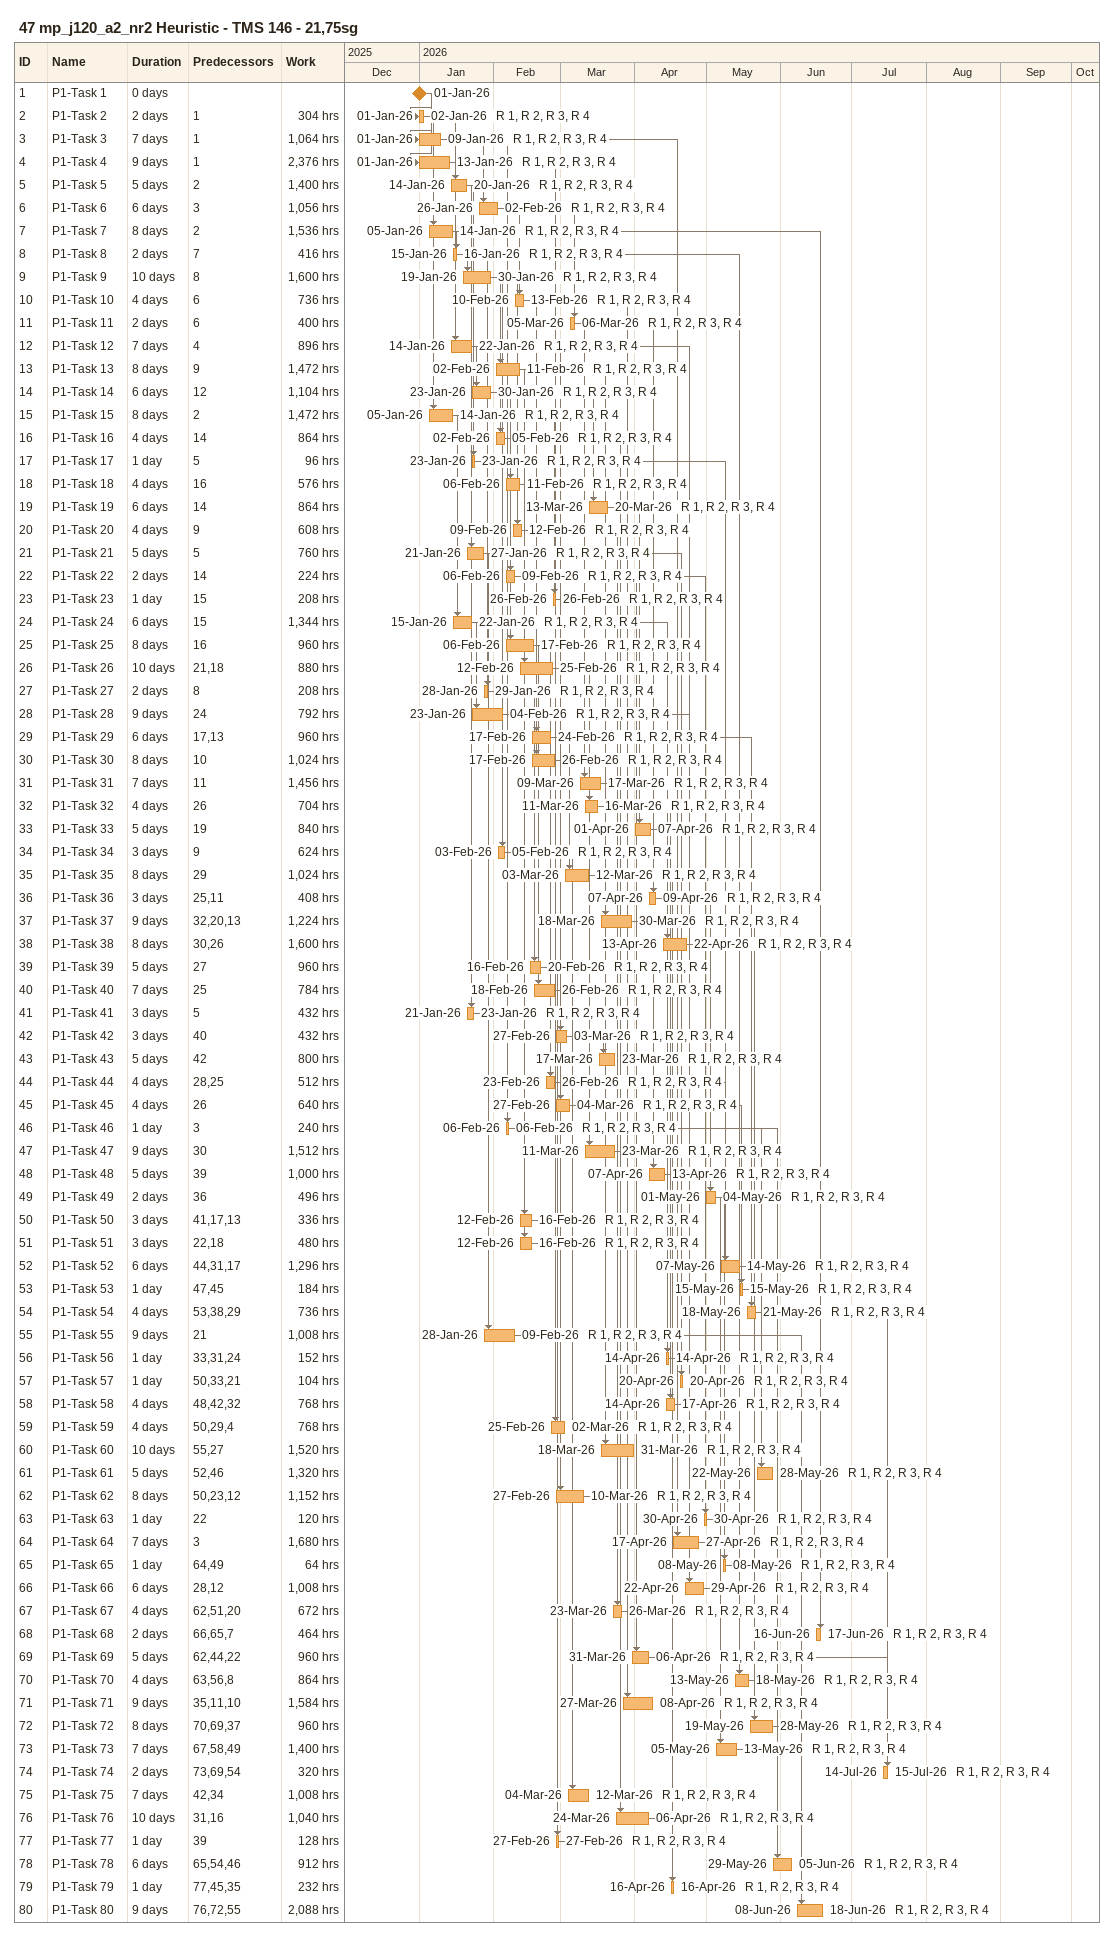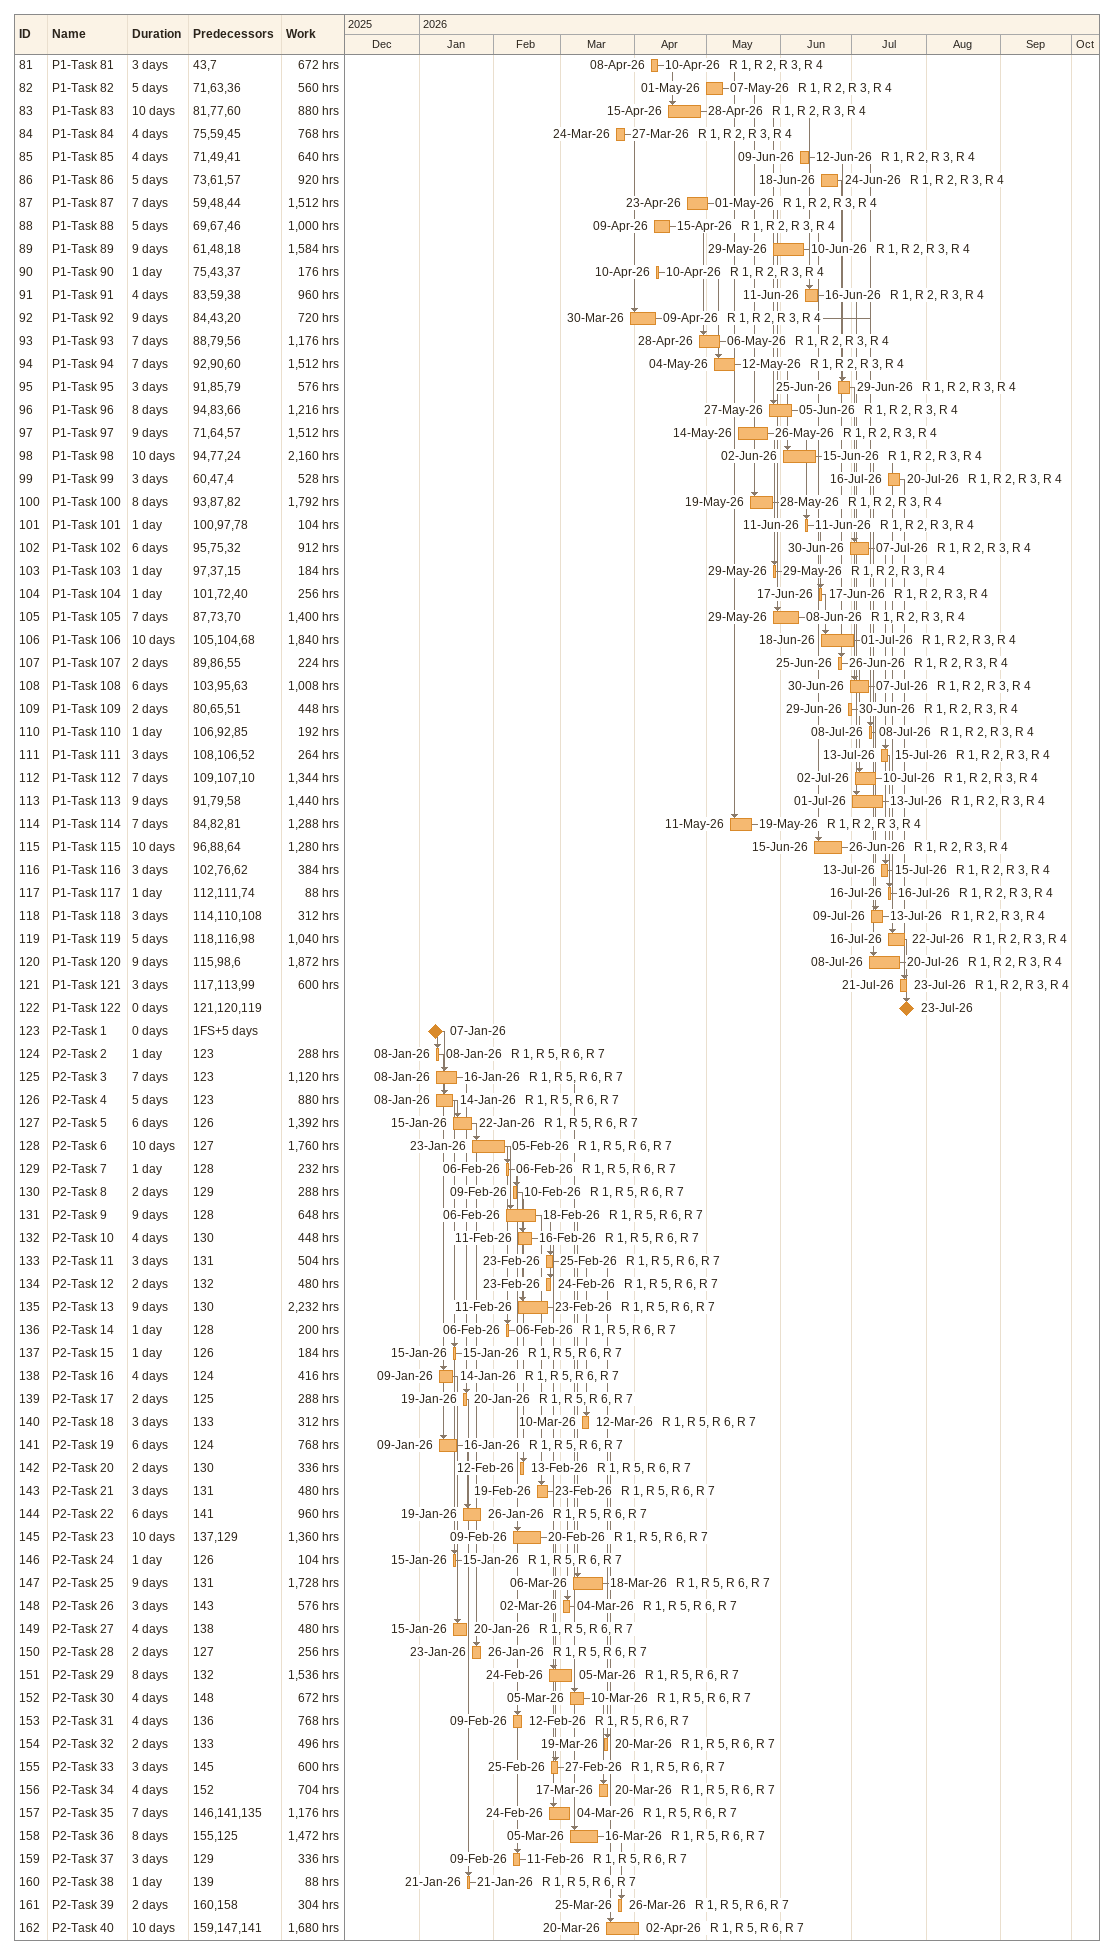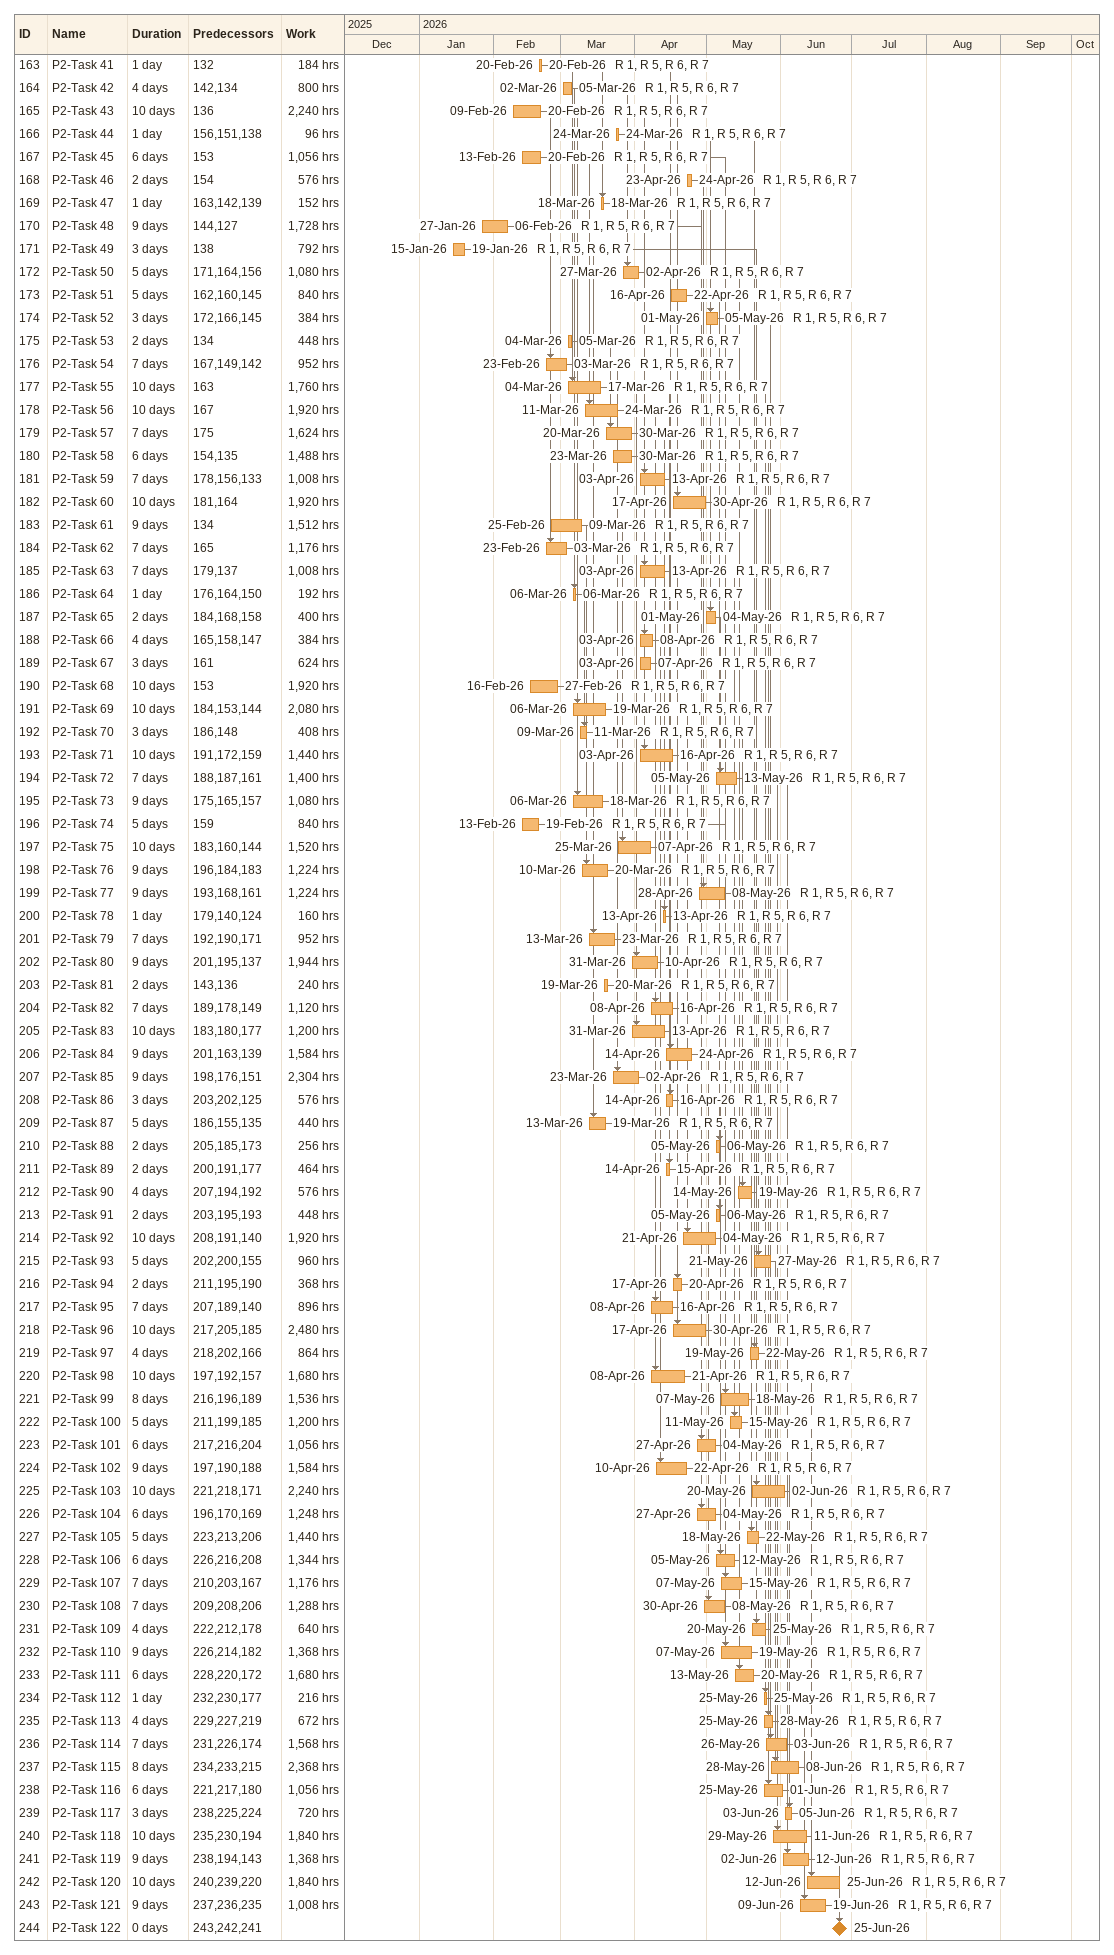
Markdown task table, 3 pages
47 mp_j120_a2_nr2 Heuristic - TMS 146 - 21,75sg

| ID | Task | Duration | Start | Finish | Predecessors | Resources | Work (h) |
|---|---|---|---|---|---|---|---|
| 1 | P1-Task 1 | 0d | 2026-01-01 | 2026-01-01 |  |  |  |
| 2 | P1-Task 2 | 2d | 2026-01-01 | 2026-01-02 | 1 | R 1, R 2, R 3, R 4 | 304 |
| 3 | P1-Task 3 | 7d | 2026-01-01 | 2026-01-09 | 1 | R 1, R 2, R 3, R 4 | 1064 |
| 4 | P1-Task 4 | 9d | 2026-01-01 | 2026-01-13 | 1 | R 1, R 2, R 3, R 4 | 2376 |
| 5 | P1-Task 5 | 5d | 2026-01-14 | 2026-01-20 | 2 | R 1, R 2, R 3, R 4 | 1400 |
| 6 | P1-Task 6 | 6d | 2026-01-26 | 2026-02-02 | 3 | R 1, R 2, R 3, R 4 | 1056 |
| 7 | P1-Task 7 | 8d | 2026-01-05 | 2026-01-14 | 2 | R 1, R 2, R 3, R 4 | 1536 |
| 8 | P1-Task 8 | 2d | 2026-01-15 | 2026-01-16 | 7 | R 1, R 2, R 3, R 4 | 416 |
| 9 | P1-Task 9 | 10d | 2026-01-19 | 2026-01-30 | 8 | R 1, R 2, R 3, R 4 | 1600 |
| 10 | P1-Task 10 | 4d | 2026-02-10 | 2026-02-13 | 6 | R 1, R 2, R 3, R 4 | 736 |
| 11 | P1-Task 11 | 2d | 2026-03-05 | 2026-03-06 | 6 | R 1, R 2, R 3, R 4 | 400 |
| 12 | P1-Task 12 | 7d | 2026-01-14 | 2026-01-22 | 4 | R 1, R 2, R 3, R 4 | 896 |
| 13 | P1-Task 13 | 8d | 2026-02-02 | 2026-02-11 | 9 | R 1, R 2, R 3, R 4 | 1472 |
| 14 | P1-Task 14 | 6d | 2026-01-23 | 2026-01-30 | 12 | R 1, R 2, R 3, R 4 | 1104 |
| 15 | P1-Task 15 | 8d | 2026-01-05 | 2026-01-14 | 2 | R 1, R 2, R 3, R 4 | 1472 |
| 16 | P1-Task 16 | 4d | 2026-02-02 | 2026-02-05 | 14 | R 1, R 2, R 3, R 4 | 864 |
| 17 | P1-Task 17 | 1d | 2026-01-23 | 2026-01-23 | 5 | R 1, R 2, R 3, R 4 | 96 |
| 18 | P1-Task 18 | 4d | 2026-02-06 | 2026-02-11 | 16 | R 1, R 2, R 3, R 4 | 576 |
| 19 | P1-Task 19 | 6d | 2026-03-13 | 2026-03-20 | 14 | R 1, R 2, R 3, R 4 | 864 |
| 20 | P1-Task 20 | 4d | 2026-02-09 | 2026-02-12 | 9 | R 1, R 2, R 3, R 4 | 608 |
| 21 | P1-Task 21 | 5d | 2026-01-21 | 2026-01-27 | 5 | R 1, R 2, R 3, R 4 | 760 |
| 22 | P1-Task 22 | 2d | 2026-02-06 | 2026-02-09 | 14 | R 1, R 2, R 3, R 4 | 224 |
| 23 | P1-Task 23 | 1d | 2026-02-26 | 2026-02-26 | 15 | R 1, R 2, R 3, R 4 | 208 |
| 24 | P1-Task 24 | 6d | 2026-01-15 | 2026-01-22 | 15 | R 1, R 2, R 3, R 4 | 1344 |
| 25 | P1-Task 25 | 8d | 2026-02-06 | 2026-02-17 | 16 | R 1, R 2, R 3, R 4 | 960 |
| 26 | P1-Task 26 | 10d | 2026-02-12 | 2026-02-25 | 21, 18 | R 1, R 2, R 3, R 4 | 880 |
| 27 | P1-Task 27 | 2d | 2026-01-28 | 2026-01-29 | 8 | R 1, R 2, R 3, R 4 | 208 |
| 28 | P1-Task 28 | 9d | 2026-01-23 | 2026-02-04 | 24 | R 1, R 2, R 3, R 4 | 792 |
| 29 | P1-Task 29 | 6d | 2026-02-17 | 2026-02-24 | 17, 13 | R 1, R 2, R 3, R 4 | 960 |
| 30 | P1-Task 30 | 8d | 2026-02-17 | 2026-02-26 | 10 | R 1, R 2, R 3, R 4 | 1024 |
| 31 | P1-Task 31 | 7d | 2026-03-09 | 2026-03-17 | 11 | R 1, R 2, R 3, R 4 | 1456 |
| 32 | P1-Task 32 | 4d | 2026-03-11 | 2026-03-16 | 26 | R 1, R 2, R 3, R 4 | 704 |
| 33 | P1-Task 33 | 5d | 2026-04-01 | 2026-04-07 | 19 | R 1, R 2, R 3, R 4 | 840 |
| 34 | P1-Task 34 | 3d | 2026-02-03 | 2026-02-05 | 9 | R 1, R 2, R 3, R 4 | 624 |
| 35 | P1-Task 35 | 8d | 2026-03-03 | 2026-03-12 | 29 | R 1, R 2, R 3, R 4 | 1024 |
| 36 | P1-Task 36 | 3d | 2026-04-07 | 2026-04-09 | 25, 11 | R 1, R 2, R 3, R 4 | 408 |
| 37 | P1-Task 37 | 9d | 2026-03-18 | 2026-03-30 | 32, 20, 13 | R 1, R 2, R 3, R 4 | 1224 |
| 38 | P1-Task 38 | 8d | 2026-04-13 | 2026-04-22 | 30, 26 | R 1, R 2, R 3, R 4 | 1600 |
| 39 | P1-Task 39 | 5d | 2026-02-16 | 2026-02-20 | 27 | R 1, R 2, R 3, R 4 | 960 |
| 40 | P1-Task 40 | 7d | 2026-02-18 | 2026-02-26 | 25 | R 1, R 2, R 3, R 4 | 784 |
| 41 | P1-Task 41 | 3d | 2026-01-21 | 2026-01-23 | 5 | R 1, R 2, R 3, R 4 | 432 |
| 42 | P1-Task 42 | 3d | 2026-02-27 | 2026-03-03 | 40 | R 1, R 2, R 3, R 4 | 432 |
| 43 | P1-Task 43 | 5d | 2026-03-17 | 2026-03-23 | 42 | R 1, R 2, R 3, R 4 | 800 |
| 44 | P1-Task 44 | 4d | 2026-02-23 | 2026-02-26 | 28, 25 | R 1, R 2, R 3, R 4 | 512 |
| 45 | P1-Task 45 | 4d | 2026-02-27 | 2026-03-04 | 26 | R 1, R 2, R 3, R 4 | 640 |
| 46 | P1-Task 46 | 1d | 2026-02-06 | 2026-02-06 | 3 | R 1, R 2, R 3, R 4 | 240 |
| 47 | P1-Task 47 | 9d | 2026-03-11 | 2026-03-23 | 30 | R 1, R 2, R 3, R 4 | 1512 |
| 48 | P1-Task 48 | 5d | 2026-04-07 | 2026-04-13 | 39 | R 1, R 2, R 3, R 4 | 1000 |
| 49 | P1-Task 49 | 2d | 2026-05-01 | 2026-05-04 | 36 | R 1, R 2, R 3, R 4 | 496 |
| 50 | P1-Task 50 | 3d | 2026-02-12 | 2026-02-16 | 41, 17, 13 | R 1, R 2, R 3, R 4 | 336 |
| 51 | P1-Task 51 | 3d | 2026-02-12 | 2026-02-16 | 22, 18 | R 1, R 2, R 3, R 4 | 480 |
| 52 | P1-Task 52 | 6d | 2026-05-07 | 2026-05-14 | 44, 31, 17 | R 1, R 2, R 3, R 4 | 1296 |
| 53 | P1-Task 53 | 1d | 2026-05-15 | 2026-05-15 | 47, 45 | R 1, R 2, R 3, R 4 | 184 |
| 54 | P1-Task 54 | 4d | 2026-05-18 | 2026-05-21 | 53, 38, 29 | R 1, R 2, R 3, R 4 | 736 |
| 55 | P1-Task 55 | 9d | 2026-01-28 | 2026-02-09 | 21 | R 1, R 2, R 3, R 4 | 1008 |
| 56 | P1-Task 56 | 1d | 2026-04-14 | 2026-04-14 | 33, 31, 24 | R 1, R 2, R 3, R 4 | 152 |
| 57 | P1-Task 57 | 1d | 2026-04-20 | 2026-04-20 | 50, 33, 21 | R 1, R 2, R 3, R 4 | 104 |
| 58 | P1-Task 58 | 4d | 2026-04-14 | 2026-04-17 | 48, 42, 32 | R 1, R 2, R 3, R 4 | 768 |
| 59 | P1-Task 59 | 4d | 2026-02-25 | 2026-03-02 | 50, 29, 4 | R 1, R 2, R 3, R 4 | 768 |
| 60 | P1-Task 60 | 10d | 2026-03-18 | 2026-03-31 | 55, 27 | R 1, R 2, R 3, R 4 | 1520 |
| 61 | P1-Task 61 | 5d | 2026-05-22 | 2026-05-28 | 52, 46 | R 1, R 2, R 3, R 4 | 1320 |
| 62 | P1-Task 62 | 8d | 2026-02-27 | 2026-03-10 | 50, 23, 12 | R 1, R 2, R 3, R 4 | 1152 |
| 63 | P1-Task 63 | 1d | 2026-04-30 | 2026-04-30 | 22 | R 1, R 2, R 3, R 4 | 120 |
| 64 | P1-Task 64 | 7d | 2026-04-17 | 2026-04-27 | 3 | R 1, R 2, R 3, R 4 | 1680 |
| 65 | P1-Task 65 | 1d | 2026-05-08 | 2026-05-08 | 64, 49 | R 1, R 2, R 3, R 4 | 64 |
| 66 | P1-Task 66 | 6d | 2026-04-22 | 2026-04-29 | 28, 12 | R 1, R 2, R 3, R 4 | 1008 |
| 67 | P1-Task 67 | 4d | 2026-03-23 | 2026-03-26 | 62, 51, 20 | R 1, R 2, R 3, R 4 | 672 |
| 68 | P1-Task 68 | 2d | 2026-06-16 | 2026-06-17 | 66, 65, 7 | R 1, R 2, R 3, R 4 | 464 |
| 69 | P1-Task 69 | 5d | 2026-03-31 | 2026-04-06 | 62, 44, 22 | R 1, R 2, R 3, R 4 | 960 |
| 70 | P1-Task 70 | 4d | 2026-05-13 | 2026-05-18 | 63, 56, 8 | R 1, R 2, R 3, R 4 | 864 |
| 71 | P1-Task 71 | 9d | 2026-03-27 | 2026-04-08 | 35, 11, 10 | R 1, R 2, R 3, R 4 | 1584 |
| 72 | P1-Task 72 | 8d | 2026-05-19 | 2026-05-28 | 70, 69, 37 | R 1, R 2, R 3, R 4 | 960 |
| 73 | P1-Task 73 | 7d | 2026-05-05 | 2026-05-13 | 67, 58, 49 | R 1, R 2, R 3, R 4 | 1400 |
| 74 | P1-Task 74 | 2d | 2026-07-14 | 2026-07-15 | 73, 69, 54 | R 1, R 2, R 3, R 4 | 320 |
| 75 | P1-Task 75 | 7d | 2026-03-04 | 2026-03-12 | 42, 34 | R 1, R 2, R 3, R 4 | 1008 |
| 76 | P1-Task 76 | 10d | 2026-03-24 | 2026-04-06 | 31, 16 | R 1, R 2, R 3, R 4 | 1040 |
| 77 | P1-Task 77 | 1d | 2026-02-27 | 2026-02-27 | 39 | R 1, R 2, R 3, R 4 | 128 |
| 78 | P1-Task 78 | 6d | 2026-05-29 | 2026-06-05 | 65, 54, 46 | R 1, R 2, R 3, R 4 | 912 |
| 79 | P1-Task 79 | 1d | 2026-04-16 | 2026-04-16 | 77, 45, 35 | R 1, R 2, R 3, R 4 | 232 |
| 80 | P1-Task 80 | 9d | 2026-06-08 | 2026-06-18 | 76, 72, 55 | R 1, R 2, R 3, R 4 | 2088 |
| 81 | P1-Task 81 | 3d | 2026-04-08 | 2026-04-10 | 43, 7 | R 1, R 2, R 3, R 4 | 672 |
| 82 | P1-Task 82 | 5d | 2026-05-01 | 2026-05-07 | 71, 63, 36 | R 1, R 2, R 3, R 4 | 560 |
| 83 | P1-Task 83 | 10d | 2026-04-15 | 2026-04-28 | 81, 77, 60 | R 1, R 2, R 3, R 4 | 880 |
| 84 | P1-Task 84 | 4d | 2026-03-24 | 2026-03-27 | 75, 59, 45 | R 1, R 2, R 3, R 4 | 768 |
| 85 | P1-Task 85 | 4d | 2026-06-09 | 2026-06-12 | 71, 49, 41 | R 1, R 2, R 3, R 4 | 640 |
| 86 | P1-Task 86 | 5d | 2026-06-18 | 2026-06-24 | 73, 61, 57 | R 1, R 2, R 3, R 4 | 920 |
| 87 | P1-Task 87 | 7d | 2026-04-23 | 2026-05-01 | 59, 48, 44 | R 1, R 2, R 3, R 4 | 1512 |
| 88 | P1-Task 88 | 5d | 2026-04-09 | 2026-04-15 | 69, 67, 46 | R 1, R 2, R 3, R 4 | 1000 |
| 89 | P1-Task 89 | 9d | 2026-05-29 | 2026-06-10 | 61, 48, 18 | R 1, R 2, R 3, R 4 | 1584 |
| 90 | P1-Task 90 | 1d | 2026-04-10 | 2026-04-10 | 75, 43, 37 | R 1, R 2, R 3, R 4 | 176 |
| 91 | P1-Task 91 | 4d | 2026-06-11 | 2026-06-16 | 83, 59, 38 | R 1, R 2, R 3, R 4 | 960 |
| 92 | P1-Task 92 | 9d | 2026-03-30 | 2026-04-09 | 84, 43, 20 | R 1, R 2, R 3, R 4 | 720 |
| 93 | P1-Task 93 | 7d | 2026-04-28 | 2026-05-06 | 88, 79, 56 | R 1, R 2, R 3, R 4 | 1176 |
| 94 | P1-Task 94 | 7d | 2026-05-04 | 2026-05-12 | 92, 90, 60 | R 1, R 2, R 3, R 4 | 1512 |
| 95 | P1-Task 95 | 3d | 2026-06-25 | 2026-06-29 | 91, 85, 79 | R 1, R 2, R 3, R 4 | 576 |
| 96 | P1-Task 96 | 8d | 2026-05-27 | 2026-06-05 | 94, 83, 66 | R 1, R 2, R 3, R 4 | 1216 |
| 97 | P1-Task 97 | 9d | 2026-05-14 | 2026-05-26 | 71, 64, 57 | R 1, R 2, R 3, R 4 | 1512 |
| 98 | P1-Task 98 | 10d | 2026-06-02 | 2026-06-15 | 94, 77, 24 | R 1, R 2, R 3, R 4 | 2160 |
| 99 | P1-Task 99 | 3d | 2026-07-16 | 2026-07-20 | 60, 47, 4 | R 1, R 2, R 3, R 4 | 528 |
| 100 | P1-Task 100 | 8d | 2026-05-19 | 2026-05-28 | 93, 87, 82 | R 1, R 2, R 3, R 4 | 1792 |
| 101 | P1-Task 101 | 1d | 2026-06-11 | 2026-06-11 | 100, 97, 78 | R 1, R 2, R 3, R 4 | 104 |
| 102 | P1-Task 102 | 6d | 2026-06-30 | 2026-07-07 | 95, 75, 32 | R 1, R 2, R 3, R 4 | 912 |
| 103 | P1-Task 103 | 1d | 2026-05-29 | 2026-05-29 | 97, 37, 15 | R 1, R 2, R 3, R 4 | 184 |
| 104 | P1-Task 104 | 1d | 2026-06-17 | 2026-06-17 | 101, 72, 40 | R 1, R 2, R 3, R 4 | 256 |
| 105 | P1-Task 105 | 7d | 2026-05-29 | 2026-06-08 | 87, 73, 70 | R 1, R 2, R 3, R 4 | 1400 |
| 106 | P1-Task 106 | 10d | 2026-06-18 | 2026-07-01 | 105, 104, 68 | R 1, R 2, R 3, R 4 | 1840 |
| 107 | P1-Task 107 | 2d | 2026-06-25 | 2026-06-26 | 89, 86, 55 | R 1, R 2, R 3, R 4 | 224 |
| 108 | P1-Task 108 | 6d | 2026-06-30 | 2026-07-07 | 103, 95, 63 | R 1, R 2, R 3, R 4 | 1008 |
| 109 | P1-Task 109 | 2d | 2026-06-29 | 2026-06-30 | 80, 65, 51 | R 1, R 2, R 3, R 4 | 448 |
| 110 | P1-Task 110 | 1d | 2026-07-08 | 2026-07-08 | 106, 92, 85 | R 1, R 2, R 3, R 4 | 192 |
| 111 | P1-Task 111 | 3d | 2026-07-13 | 2026-07-15 | 108, 106, 52 | R 1, R 2, R 3, R 4 | 264 |
| 112 | P1-Task 112 | 7d | 2026-07-02 | 2026-07-10 | 109, 107, 10 | R 1, R 2, R 3, R 4 | 1344 |
| 113 | P1-Task 113 | 9d | 2026-07-01 | 2026-07-13 | 91, 79, 58 | R 1, R 2, R 3, R 4 | 1440 |
| 114 | P1-Task 114 | 7d | 2026-05-11 | 2026-05-19 | 84, 82, 81 | R 1, R 2, R 3, R 4 | 1288 |
| 115 | P1-Task 115 | 10d | 2026-06-15 | 2026-06-26 | 96, 88, 64 | R 1, R 2, R 3, R 4 | 1280 |
| 116 | P1-Task 116 | 3d | 2026-07-13 | 2026-07-15 | 102, 76, 62 | R 1, R 2, R 3, R 4 | 384 |
| 117 | P1-Task 117 | 1d | 2026-07-16 | 2026-07-16 | 112, 111, 74 | R 1, R 2, R 3, R 4 | 88 |
| 118 | P1-Task 118 | 3d | 2026-07-09 | 2026-07-13 | 114, 110, 108 | R 1, R 2, R 3, R 4 | 312 |
| 119 | P1-Task 119 | 5d | 2026-07-16 | 2026-07-22 | 118, 116, 98 | R 1, R 2, R 3, R 4 | 1040 |
| 120 | P1-Task 120 | 9d | 2026-07-08 | 2026-07-20 | 115, 98, 6 | R 1, R 2, R 3, R 4 | 1872 |
| 121 | P1-Task 121 | 3d | 2026-07-21 | 2026-07-23 | 117, 113, 99 | R 1, R 2, R 3, R 4 | 600 |
| 122 | P1-Task 122 | 0d | 2026-07-23 | 2026-07-23 | 121, 120, 119 |  |  |
| 123 | P2-Task 1 | 0d | 2026-01-07 | 2026-01-07 | 1FS+5d |  |  |
| 124 | P2-Task 2 | 1d | 2026-01-08 | 2026-01-08 | 123 | R 1, R 5, R 6, R 7 | 288 |
| 125 | P2-Task 3 | 7d | 2026-01-08 | 2026-01-16 | 123 | R 1, R 5, R 6, R 7 | 1120 |
| 126 | P2-Task 4 | 5d | 2026-01-08 | 2026-01-14 | 123 | R 1, R 5, R 6, R 7 | 880 |
| 127 | P2-Task 5 | 6d | 2026-01-15 | 2026-01-22 | 126 | R 1, R 5, R 6, R 7 | 1392 |
| 128 | P2-Task 6 | 10d | 2026-01-23 | 2026-02-05 | 127 | R 1, R 5, R 6, R 7 | 1760 |
| 129 | P2-Task 7 | 1d | 2026-02-06 | 2026-02-06 | 128 | R 1, R 5, R 6, R 7 | 232 |
| 130 | P2-Task 8 | 2d | 2026-02-09 | 2026-02-10 | 129 | R 1, R 5, R 6, R 7 | 288 |
| 131 | P2-Task 9 | 9d | 2026-02-06 | 2026-02-18 | 128 | R 1, R 5, R 6, R 7 | 648 |
| 132 | P2-Task 10 | 4d | 2026-02-11 | 2026-02-16 | 130 | R 1, R 5, R 6, R 7 | 448 |
| 133 | P2-Task 11 | 3d | 2026-02-23 | 2026-02-25 | 131 | R 1, R 5, R 6, R 7 | 504 |
| 134 | P2-Task 12 | 2d | 2026-02-23 | 2026-02-24 | 132 | R 1, R 5, R 6, R 7 | 480 |
| 135 | P2-Task 13 | 9d | 2026-02-11 | 2026-02-23 | 130 | R 1, R 5, R 6, R 7 | 2232 |
| 136 | P2-Task 14 | 1d | 2026-02-06 | 2026-02-06 | 128 | R 1, R 5, R 6, R 7 | 200 |
| 137 | P2-Task 15 | 1d | 2026-01-15 | 2026-01-15 | 126 | R 1, R 5, R 6, R 7 | 184 |
| 138 | P2-Task 16 | 4d | 2026-01-09 | 2026-01-14 | 124 | R 1, R 5, R 6, R 7 | 416 |
| 139 | P2-Task 17 | 2d | 2026-01-19 | 2026-01-20 | 125 | R 1, R 5, R 6, R 7 | 288 |
| 140 | P2-Task 18 | 3d | 2026-03-10 | 2026-03-12 | 133 | R 1, R 5, R 6, R 7 | 312 |
| 141 | P2-Task 19 | 6d | 2026-01-09 | 2026-01-16 | 124 | R 1, R 5, R 6, R 7 | 768 |
| 142 | P2-Task 20 | 2d | 2026-02-12 | 2026-02-13 | 130 | R 1, R 5, R 6, R 7 | 336 |
| 143 | P2-Task 21 | 3d | 2026-02-19 | 2026-02-23 | 131 | R 1, R 5, R 6, R 7 | 480 |
| 144 | P2-Task 22 | 6d | 2026-01-19 | 2026-01-26 | 141 | R 1, R 5, R 6, R 7 | 960 |
| 145 | P2-Task 23 | 10d | 2026-02-09 | 2026-02-20 | 137, 129 | R 1, R 5, R 6, R 7 | 1360 |
| 146 | P2-Task 24 | 1d | 2026-01-15 | 2026-01-15 | 126 | R 1, R 5, R 6, R 7 | 104 |
| 147 | P2-Task 25 | 9d | 2026-03-06 | 2026-03-18 | 131 | R 1, R 5, R 6, R 7 | 1728 |
| 148 | P2-Task 26 | 3d | 2026-03-02 | 2026-03-04 | 143 | R 1, R 5, R 6, R 7 | 576 |
| 149 | P2-Task 27 | 4d | 2026-01-15 | 2026-01-20 | 138 | R 1, R 5, R 6, R 7 | 480 |
| 150 | P2-Task 28 | 2d | 2026-01-23 | 2026-01-26 | 127 | R 1, R 5, R 6, R 7 | 256 |
| 151 | P2-Task 29 | 8d | 2026-02-24 | 2026-03-05 | 132 | R 1, R 5, R 6, R 7 | 1536 |
| 152 | P2-Task 30 | 4d | 2026-03-05 | 2026-03-10 | 148 | R 1, R 5, R 6, R 7 | 672 |
| 153 | P2-Task 31 | 4d | 2026-02-09 | 2026-02-12 | 136 | R 1, R 5, R 6, R 7 | 768 |
| 154 | P2-Task 32 | 2d | 2026-03-19 | 2026-03-20 | 133 | R 1, R 5, R 6, R 7 | 496 |
| 155 | P2-Task 33 | 3d | 2026-02-25 | 2026-02-27 | 145 | R 1, R 5, R 6, R 7 | 600 |
| 156 | P2-Task 34 | 4d | 2026-03-17 | 2026-03-20 | 152 | R 1, R 5, R 6, R 7 | 704 |
| 157 | P2-Task 35 | 7d | 2026-02-24 | 2026-03-04 | 146, 141, 135 | R 1, R 5, R 6, R 7 | 1176 |
| 158 | P2-Task 36 | 8d | 2026-03-05 | 2026-03-16 | 155, 125 | R 1, R 5, R 6, R 7 | 1472 |
| 159 | P2-Task 37 | 3d | 2026-02-09 | 2026-02-11 | 129 | R 1, R 5, R 6, R 7 | 336 |
| 160 | P2-Task 38 | 1d | 2026-01-21 | 2026-01-21 | 139 | R 1, R 5, R 6, R 7 | 88 |
| 161 | P2-Task 39 | 2d | 2026-03-25 | 2026-03-26 | 160, 158 | R 1, R 5, R 6, R 7 | 304 |
| 162 | P2-Task 40 | 10d | 2026-03-20 | 2026-04-02 | 159, 147, 141 | R 1, R 5, R 6, R 7 | 1680 |
| 163 | P2-Task 41 | 1d | 2026-02-20 | 2026-02-20 | 132 | R 1, R 5, R 6, R 7 | 184 |
| 164 | P2-Task 42 | 4d | 2026-03-02 | 2026-03-05 | 142, 134 | R 1, R 5, R 6, R 7 | 800 |
| 165 | P2-Task 43 | 10d | 2026-02-09 | 2026-02-20 | 136 | R 1, R 5, R 6, R 7 | 2240 |
| 166 | P2-Task 44 | 1d | 2026-03-24 | 2026-03-24 | 156, 151, 138 | R 1, R 5, R 6, R 7 | 96 |
| 167 | P2-Task 45 | 6d | 2026-02-13 | 2026-02-20 | 153 | R 1, R 5, R 6, R 7 | 1056 |
| 168 | P2-Task 46 | 2d | 2026-04-23 | 2026-04-24 | 154 | R 1, R 5, R 6, R 7 | 576 |
| 169 | P2-Task 47 | 1d | 2026-03-18 | 2026-03-18 | 163, 142, 139 | R 1, R 5, R 6, R 7 | 152 |
| 170 | P2-Task 48 | 9d | 2026-01-27 | 2026-02-06 | 144, 127 | R 1, R 5, R 6, R 7 | 1728 |
| 171 | P2-Task 49 | 3d | 2026-01-15 | 2026-01-19 | 138 | R 1, R 5, R 6, R 7 | 792 |
| 172 | P2-Task 50 | 5d | 2026-03-27 | 2026-04-02 | 171, 164, 156 | R 1, R 5, R 6, R 7 | 1080 |
| 173 | P2-Task 51 | 5d | 2026-04-16 | 2026-04-22 | 162, 160, 145 | R 1, R 5, R 6, R 7 | 840 |
| 174 | P2-Task 52 | 3d | 2026-05-01 | 2026-05-05 | 172, 166, 145 | R 1, R 5, R 6, R 7 | 384 |
| 175 | P2-Task 53 | 2d | 2026-03-04 | 2026-03-05 | 134 | R 1, R 5, R 6, R 7 | 448 |
| 176 | P2-Task 54 | 7d | 2026-02-23 | 2026-03-03 | 167, 149, 142 | R 1, R 5, R 6, R 7 | 952 |
| 177 | P2-Task 55 | 10d | 2026-03-04 | 2026-03-17 | 163 | R 1, R 5, R 6, R 7 | 1760 |
| 178 | P2-Task 56 | 10d | 2026-03-11 | 2026-03-24 | 167 | R 1, R 5, R 6, R 7 | 1920 |
| 179 | P2-Task 57 | 7d | 2026-03-20 | 2026-03-30 | 175 | R 1, R 5, R 6, R 7 | 1624 |
| 180 | P2-Task 58 | 6d | 2026-03-23 | 2026-03-30 | 154, 135 | R 1, R 5, R 6, R 7 | 1488 |
| 181 | P2-Task 59 | 7d | 2026-04-03 | 2026-04-13 | 178, 156, 133 | R 1, R 5, R 6, R 7 | 1008 |
| 182 | P2-Task 60 | 10d | 2026-04-17 | 2026-04-30 | 181, 164 | R 1, R 5, R 6, R 7 | 1920 |
| 183 | P2-Task 61 | 9d | 2026-02-25 | 2026-03-09 | 134 | R 1, R 5, R 6, R 7 | 1512 |
| 184 | P2-Task 62 | 7d | 2026-02-23 | 2026-03-03 | 165 | R 1, R 5, R 6, R 7 | 1176 |
| 185 | P2-Task 63 | 7d | 2026-04-03 | 2026-04-13 | 179, 137 | R 1, R 5, R 6, R 7 | 1008 |
| 186 | P2-Task 64 | 1d | 2026-03-06 | 2026-03-06 | 176, 164, 150 | R 1, R 5, R 6, R 7 | 192 |
| 187 | P2-Task 65 | 2d | 2026-05-01 | 2026-05-04 | 184, 168, 158 | R 1, R 5, R 6, R 7 | 400 |
| 188 | P2-Task 66 | 4d | 2026-04-03 | 2026-04-08 | 165, 158, 147 | R 1, R 5, R 6, R 7 | 384 |
| 189 | P2-Task 67 | 3d | 2026-04-03 | 2026-04-07 | 161 | R 1, R 5, R 6, R 7 | 624 |
| 190 | P2-Task 68 | 10d | 2026-02-16 | 2026-02-27 | 153 | R 1, R 5, R 6, R 7 | 1920 |
| 191 | P2-Task 69 | 10d | 2026-03-06 | 2026-03-19 | 184, 153, 144 | R 1, R 5, R 6, R 7 | 2080 |
| 192 | P2-Task 70 | 3d | 2026-03-09 | 2026-03-11 | 186, 148 | R 1, R 5, R 6, R 7 | 408 |
| 193 | P2-Task 71 | 10d | 2026-04-03 | 2026-04-16 | 191, 172, 159 | R 1, R 5, R 6, R 7 | 1440 |
| 194 | P2-Task 72 | 7d | 2026-05-05 | 2026-05-13 | 188, 187, 161 | R 1, R 5, R 6, R 7 | 1400 |
| 195 | P2-Task 73 | 9d | 2026-03-06 | 2026-03-18 | 175, 165, 157 | R 1, R 5, R 6, R 7 | 1080 |
| 196 | P2-Task 74 | 5d | 2026-02-13 | 2026-02-19 | 159 | R 1, R 5, R 6, R 7 | 840 |
| 197 | P2-Task 75 | 10d | 2026-03-25 | 2026-04-07 | 183, 160, 144 | R 1, R 5, R 6, R 7 | 1520 |
| 198 | P2-Task 76 | 9d | 2026-03-10 | 2026-03-20 | 196, 184, 183 | R 1, R 5, R 6, R 7 | 1224 |
| 199 | P2-Task 77 | 9d | 2026-04-28 | 2026-05-08 | 193, 168, 161 | R 1, R 5, R 6, R 7 | 1224 |
| 200 | P2-Task 78 | 1d | 2026-04-13 | 2026-04-13 | 179, 140, 124 | R 1, R 5, R 6, R 7 | 160 |
| 201 | P2-Task 79 | 7d | 2026-03-13 | 2026-03-23 | 192, 190, 171 | R 1, R 5, R 6, R 7 | 952 |
| 202 | P2-Task 80 | 9d | 2026-03-31 | 2026-04-10 | 201, 195, 137 | R 1, R 5, R 6, R 7 | 1944 |
| 203 | P2-Task 81 | 2d | 2026-03-19 | 2026-03-20 | 143, 136 | R 1, R 5, R 6, R 7 | 240 |
| 204 | P2-Task 82 | 7d | 2026-04-08 | 2026-04-16 | 189, 178, 149 | R 1, R 5, R 6, R 7 | 1120 |
| 205 | P2-Task 83 | 10d | 2026-03-31 | 2026-04-13 | 183, 180, 177 | R 1, R 5, R 6, R 7 | 1200 |
| 206 | P2-Task 84 | 9d | 2026-04-14 | 2026-04-24 | 201, 163, 139 | R 1, R 5, R 6, R 7 | 1584 |
| 207 | P2-Task 85 | 9d | 2026-03-23 | 2026-04-02 | 198, 176, 151 | R 1, R 5, R 6, R 7 | 2304 |
| 208 | P2-Task 86 | 3d | 2026-04-14 | 2026-04-16 | 203, 202, 125 | R 1, R 5, R 6, R 7 | 576 |
| 209 | P2-Task 87 | 5d | 2026-03-13 | 2026-03-19 | 186, 155, 135 | R 1, R 5, R 6, R 7 | 440 |
| 210 | P2-Task 88 | 2d | 2026-05-05 | 2026-05-06 | 205, 185, 173 | R 1, R 5, R 6, R 7 | 256 |
| 211 | P2-Task 89 | 2d | 2026-04-14 | 2026-04-15 | 200, 191, 177 | R 1, R 5, R 6, R 7 | 464 |
| 212 | P2-Task 90 | 4d | 2026-05-14 | 2026-05-19 | 207, 194, 192 | R 1, R 5, R 6, R 7 | 576 |
| 213 | P2-Task 91 | 2d | 2026-05-05 | 2026-05-06 | 203, 195, 193 | R 1, R 5, R 6, R 7 | 448 |
| 214 | P2-Task 92 | 10d | 2026-04-21 | 2026-05-04 | 208, 191, 140 | R 1, R 5, R 6, R 7 | 1920 |
| 215 | P2-Task 93 | 5d | 2026-05-21 | 2026-05-27 | 202, 200, 155 | R 1, R 5, R 6, R 7 | 960 |
| 216 | P2-Task 94 | 2d | 2026-04-17 | 2026-04-20 | 211, 195, 190 | R 1, R 5, R 6, R 7 | 368 |
| 217 | P2-Task 95 | 7d | 2026-04-08 | 2026-04-16 | 207, 189, 140 | R 1, R 5, R 6, R 7 | 896 |
| 218 | P2-Task 96 | 10d | 2026-04-17 | 2026-04-30 | 217, 205, 185 | R 1, R 5, R 6, R 7 | 2480 |
| 219 | P2-Task 97 | 4d | 2026-05-19 | 2026-05-22 | 218, 202, 166 | R 1, R 5, R 6, R 7 | 864 |
| 220 | P2-Task 98 | 10d | 2026-04-08 | 2026-04-21 | 197, 192, 157 | R 1, R 5, R 6, R 7 | 1680 |
| 221 | P2-Task 99 | 8d | 2026-05-07 | 2026-05-18 | 216, 196, 189 | R 1, R 5, R 6, R 7 | 1536 |
| 222 | P2-Task 100 | 5d | 2026-05-11 | 2026-05-15 | 211, 199, 185 | R 1, R 5, R 6, R 7 | 1200 |
| 223 | P2-Task 101 | 6d | 2026-04-27 | 2026-05-04 | 217, 216, 204 | R 1, R 5, R 6, R 7 | 1056 |
| 224 | P2-Task 102 | 9d | 2026-04-10 | 2026-04-22 | 197, 190, 188 | R 1, R 5, R 6, R 7 | 1584 |
| 225 | P2-Task 103 | 10d | 2026-05-20 | 2026-06-02 | 221, 218, 171 | R 1, R 5, R 6, R 7 | 2240 |
| 226 | P2-Task 104 | 6d | 2026-04-27 | 2026-05-04 | 196, 170, 169 | R 1, R 5, R 6, R 7 | 1248 |
| 227 | P2-Task 105 | 5d | 2026-05-18 | 2026-05-22 | 223, 213, 206 | R 1, R 5, R 6, R 7 | 1440 |
| 228 | P2-Task 106 | 6d | 2026-05-05 | 2026-05-12 | 226, 216, 208 | R 1, R 5, R 6, R 7 | 1344 |
| 229 | P2-Task 107 | 7d | 2026-05-07 | 2026-05-15 | 210, 203, 167 | R 1, R 5, R 6, R 7 | 1176 |
| 230 | P2-Task 108 | 7d | 2026-04-30 | 2026-05-08 | 209, 208, 206 | R 1, R 5, R 6, R 7 | 1288 |
| 231 | P2-Task 109 | 4d | 2026-05-20 | 2026-05-25 | 222, 212, 178 | R 1, R 5, R 6, R 7 | 640 |
| 232 | P2-Task 110 | 9d | 2026-05-07 | 2026-05-19 | 226, 214, 182 | R 1, R 5, R 6, R 7 | 1368 |
| 233 | P2-Task 111 | 6d | 2026-05-13 | 2026-05-20 | 228, 220, 172 | R 1, R 5, R 6, R 7 | 1680 |
| 234 | P2-Task 112 | 1d | 2026-05-25 | 2026-05-25 | 232, 230, 177 | R 1, R 5, R 6, R 7 | 216 |
| 235 | P2-Task 113 | 4d | 2026-05-25 | 2026-05-28 | 229, 227, 219 | R 1, R 5, R 6, R 7 | 672 |
| 236 | P2-Task 114 | 7d | 2026-05-26 | 2026-06-03 | 231, 226, 174 | R 1, R 5, R 6, R 7 | 1568 |
| 237 | P2-Task 115 | 8d | 2026-05-28 | 2026-06-08 | 234, 233, 215 | R 1, R 5, R 6, R 7 | 2368 |
| 238 | P2-Task 116 | 6d | 2026-05-25 | 2026-06-01 | 221, 217, 180 | R 1, R 5, R 6, R 7 | 1056 |
| 239 | P2-Task 117 | 3d | 2026-06-03 | 2026-06-05 | 238, 225, 224 | R 1, R 5, R 6, R 7 | 720 |
| 240 | P2-Task 118 | 10d | 2026-05-29 | 2026-06-11 | 235, 230, 194 | R 1, R 5, R 6, R 7 | 1840 |
| 241 | P2-Task 119 | 9d | 2026-06-02 | 2026-06-12 | 238, 194, 143 | R 1, R 5, R 6, R 7 | 1368 |
| 242 | P2-Task 120 | 10d | 2026-06-12 | 2026-06-25 | 240, 239, 220 | R 1, R 5, R 6, R 7 | 1840 |
| 243 | P2-Task 121 | 9d | 2026-06-09 | 2026-06-19 | 237, 236, 235 | R 1, R 5, R 6, R 7 | 1008 |
| 244 | P2-Task 122 | 0d | 2026-06-25 | 2026-06-25 | 243, 242, 241 |  |  |
